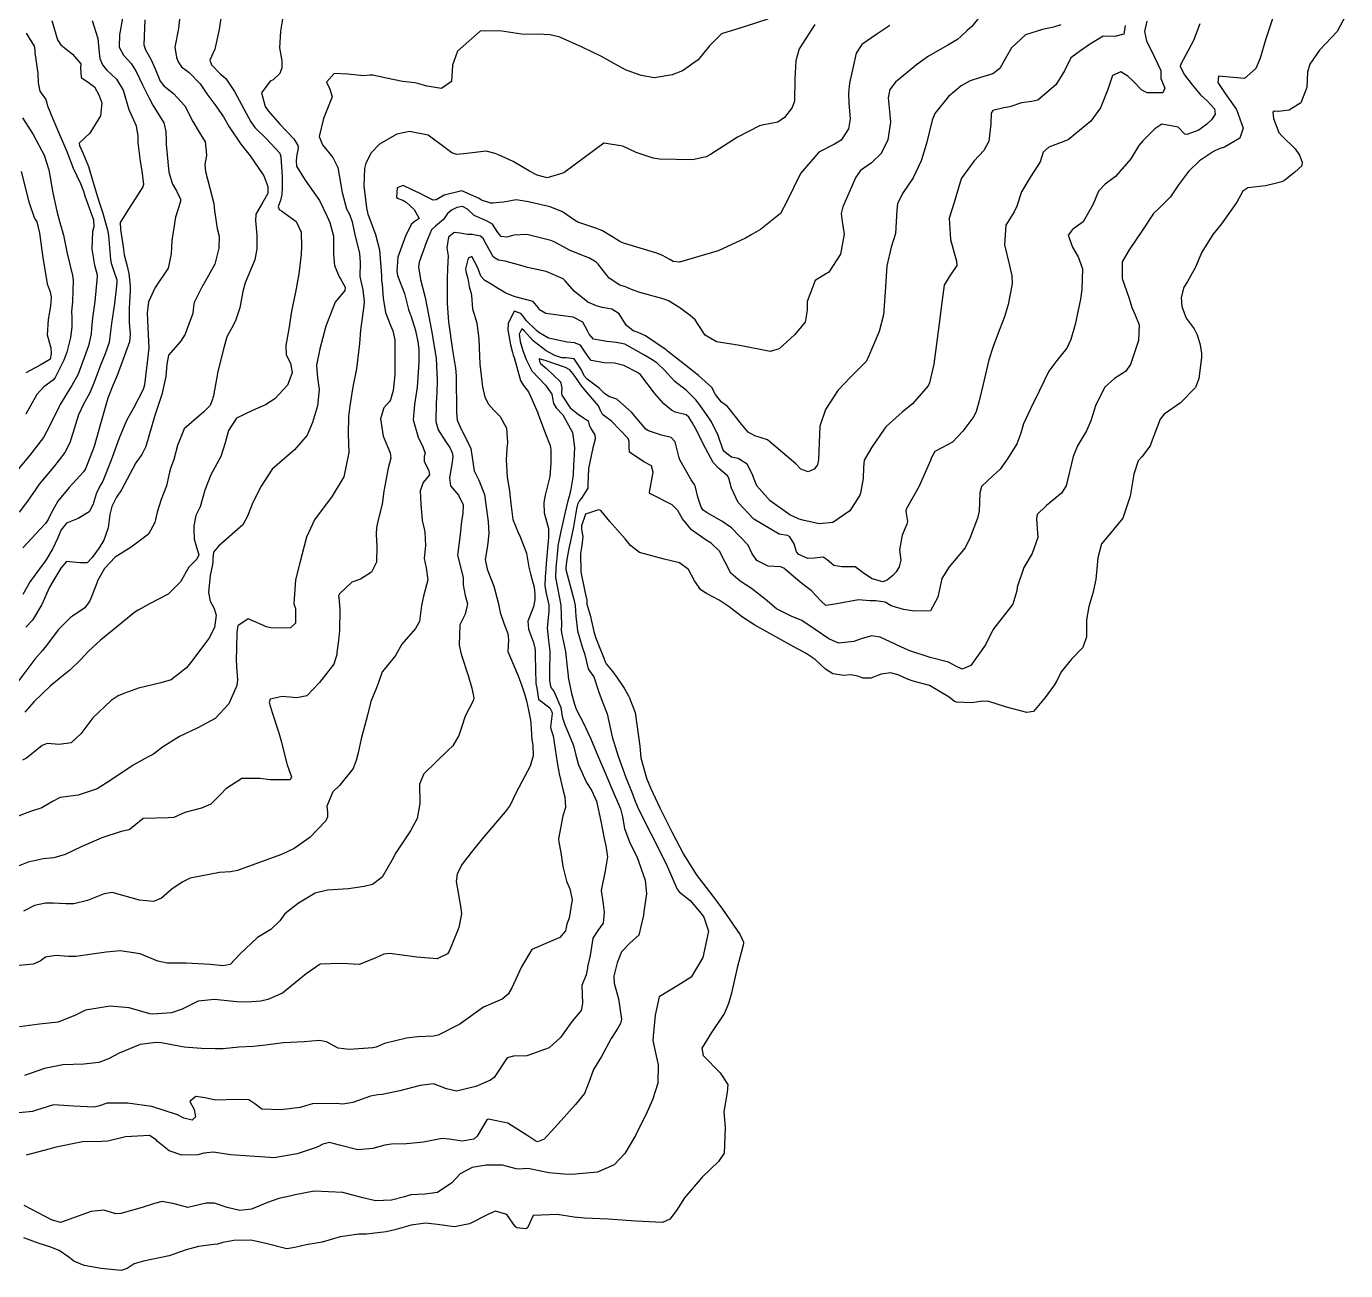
# Model space of a CAD drawing. Header units: feet. Extents: x 1313709 to 1317500, y 405869 to 411659.
# Drawn here: x 1316359.3 to 1316826.2, y 407524.8 to 407965.1 of the extents above; entities that cross this region are included whole.
import ezdxf

# ---------------------------------------------------------------- set-up
doc = ezdxf.new("R2010")
doc.units = ezdxf.units.FT
doc.layers.add('C-TOPO-MAJR', color=32, linetype='CONTINUOUS')

msp = doc.modelspace()

# ---------------------------------------------------------------- linework, layer by layer
at = {"layer": 'C-TOPO-MAJR'}
for points in [[(1316698.02, 407970.2), (1316693.91, 407964.99), (1316692.26, 407963.59), (1316690.18, 407961.62), (1316688.88, 407960.38), (1316685.44, 407958.48), (1316678.59, 407954.52), (1316674.32, 407951.5), (1316666.89, 407945.37), (1316664.92, 407942.71), (1316664.32, 407939.82), (1316664.81, 407935.11), (1316665.18, 407931.2), (1316664.2, 407924.88), (1316661.9, 407920.12), (1316658.43, 407916.79), (1316654.54, 407914.13), (1316652.84, 407911.74), (1316652.42, 407910.68), (1316648.29, 407901.21), (1316647.72, 407898.84), (1316647.99, 407896.05), (1316648.74, 407891.52), (1316647.49, 407884.48), (1316643.31, 407878.05), (1316643, 407877.81), (1316642.46, 407877.63), (1316638.44, 407875.17), (1316635.65, 407867.78), (1316635.7, 407864.63), (1316634.98, 407860.4), (1316631.19, 407855.93), (1316625.71, 407850.97), (1316622.6, 407850.07), (1316611.83, 407852.11), (1316603.6, 407853.45), (1316599.61, 407855.79), (1316598.87, 407856.83), (1316595.98, 407861.28), (1316594.22, 407862.81), (1316590.24, 407865.77), (1316586.61, 407867.91), (1316584.99, 407868.59), (1316576.46, 407870.91), (1316573.54, 407872.01), (1316571.34, 407872.87), (1316569.31, 407873.56), (1316565.58, 407875.99), (1316561.67, 407880.88), (1316561.02, 407881.65), (1316558.65, 407883.11), (1316551.75, 407885.76), (1316546.06, 407888.83), (1316544.97, 407889.36), (1316536.49, 407891.39), (1316531.83, 407891.22), (1316529.34, 407890.46), (1316527.42, 407890.67), (1316526.17, 407892.12), (1316524.25, 407895.05), (1316522.14, 407896.26), (1316517.81, 407898.2), (1316515.5, 407900.36), (1316513.73, 407901.38), (1316511.68, 407900.97), (1316510.05, 407900.21), (1316508.34, 407898.81), (1316506.93, 407896.71), (1316504.13, 407894.33), (1316502.76, 407893.07), (1316500.96, 407888.8), (1316498.31, 407881.7), (1316498.07, 407880.02), (1316498.8, 407875.49), (1316500.42, 407869.15), (1316501.82, 407862.44), (1316502.72, 407857.51), (1316504.35, 407847.63), (1316504.72, 407839.77), (1316504.61, 407835.47), (1316504.38, 407831.78), (1316504.19, 407825.23), (1316505.07, 407822.35), (1316507.81, 407818.04), (1316509.15, 407816.01), (1316510.06, 407814.17), (1316510.25, 407812.87), (1316510.03, 407810.93), (1316509.11, 407805.3), (1316509.47, 407802.54), (1316512.22, 407799.16), (1316513.97, 407795.72), (1316513.82, 407792.68), (1316513.37, 407790.02), (1316513.14, 407787.54), (1316512.76, 407784.3), (1316511.96, 407777.97), (1316512.8, 407774.33), (1316513.97, 407769.96), (1316513.96, 407767.45), (1316514.62, 407763.65), (1316515.45, 407760.8), (1316514.63, 407757.12), (1316512.78, 407753.29), (1316512.48, 407746.11), (1316513.2, 407742.89), (1316515.69, 407735.38), (1316517.01, 407730.85), (1316517.66, 407727.48), (1316517.46, 407726.4), (1316514.67, 407720.97), (1316513.43, 407717.4), (1316512.39, 407714.12), (1316510.26, 407710.56), (1316508.48, 407708.89), (1316499.96, 407700.6), (1316498.51, 407696.95), (1316498.54, 407690.13), (1316497.6, 407684.8), (1316495.23, 407680.44), (1316490.13, 407672.64), (1316488.76, 407670.14), (1316485.25, 407664.04), (1316481.87, 407661.44), (1316478.88, 407660.69), (1316473.39, 407659.95), (1316465.94, 407659.47), (1316461.59, 407658.33), (1316455.58, 407654.8), (1316450.82, 407651.05), (1316449.03, 407648.62), (1316445.87, 407645.49), (1316441.16, 407642.64), (1316434.84, 407636.81), (1316431.44, 407633.09), (1316428.89, 407632.67), (1316424.48, 407633.18), (1316415.86, 407633.64), (1316409.15, 407633.65), (1316405.88, 407634.35), (1316399.59, 407636.85), (1316392.51, 407637.99), (1316387.51, 407637.49), (1316376.78, 407635.92), (1316374.21, 407635.93), (1316369.72, 407636.29), (1316366.14, 407635.7), (1316364.2, 407634.29), (1316361.74, 407633.26), (1316351.8, 407632.33)], [(1316413.86, 407971.02), (1316413.2, 407964.37), (1316411.84, 407957.73), (1316412.48, 407954.06), (1316413.09, 407952.55), (1316414.28, 407950.72), (1316416.89, 407948.8), (1316420.87, 407944.69), (1316423.25, 407941.16), (1316426.06, 407937.45), (1316429.07, 407933.02), (1316431.06, 407929.54), (1316435.21, 407923.34), (1316438.5, 407919.31), (1316443.34, 407912.24), (1316444.81, 407908.42), (1316444.78, 407905.96), (1316443, 407902.84), (1316440.56, 407898.64), (1316440.43, 407896.38), (1316440.92, 407891.14), (1316440.92, 407887.54), (1316440.93, 407886.38), (1316440.23, 407882.43), (1316436.72, 407874.3), (1316435.99, 407871.22), (1316434.83, 407865.47), (1316433.45, 407861.18), (1316432.59, 407859.47), (1316430.33, 407855.2), (1316429.17, 407851.31), (1316427.1, 407843.01), (1316425.55, 407834.33), (1316425.35, 407833.65), (1316425.18, 407833.11), (1316424.43, 407830.91), (1316422.09, 407828.67), (1316415.23, 407822.63), (1316412.85, 407816.76), (1316411.48, 407811.87), (1316410.29, 407808.63), (1316409.96, 407807.37), (1316408.95, 407802.47), (1316407.05, 407797.68), (1316405.61, 407793.18), (1316404.77, 407789.5), (1316402.54, 407785.36), (1316396.47, 407780.79), (1316390.74, 407777.26), (1316386.98, 407773.21), (1316384.54, 407768.84), (1316384.25, 407768.09), (1316381.83, 407761.83), (1316379.99, 407759.37), (1316375.61, 407756.36), (1316374.94, 407755.9), (1316370.59, 407751.54), (1316367.16, 407746.97), (1316364.99, 407744.24), (1316362.35, 407741.2), (1316355.65, 407732.25)], [(1316450.17, 407969.03), (1316449.25, 407963.43), (1316448.95, 407957.5), (1316449.68, 407952.89), (1316449.79, 407950.41), (1316449.07, 407948.35), (1316446.66, 407946.2), (1316445.63, 407945.68), (1316442.51, 407941.56), (1316443.85, 407936.75), (1316444.9, 407935.21), (1316449.06, 407930.48), (1316454.03, 407925.23), (1316455.37, 407922.9), (1316455.49, 407922.34), (1316455.39, 407921.32), (1316455.03, 407919.68), (1316454.82, 407917.54), (1316454.92, 407915.61), (1316458.01, 407910.71), (1316463.1, 407903.47), (1316465.78, 407897.75), (1316466.67, 407895.7), (1316467.98, 407890.8), (1316468.03, 407884.51), (1316468.32, 407880.45), (1316470.03, 407876.5), (1316470.52, 407875.77), (1316472.1, 407872.85), (1316472.06, 407871.6), (1316468.63, 407867.47), (1316465.27, 407859), (1316463.21, 407850.95), (1316462.02, 407845.16), (1316462.33, 407840.66), (1316462.92, 407836.63), (1316462.37, 407830.83), (1316460.59, 407824.93), (1316458.74, 407820.41), (1316454.22, 407815.26), (1316446.28, 407808.38), (1316442.39, 407802.43), (1316439.51, 407796.66), (1316437.59, 407791.82), (1316435.91, 407788.72), (1316427.38, 407781.12), (1316425.57, 407778.98), (1316425.31, 407776.95), (1316425.32, 407775.73), (1316425.18, 407774.61), (1316424.37, 407770.75), (1316423.79, 407764.81), (1316424.38, 407761.71), (1316425.81, 407759.04), (1316426.51, 407756.7), (1316425.96, 407752.4), (1316423.9, 407748.54), (1316417.46, 407739.91), (1316416.03, 407738.08), (1316410.56, 407733.87), (1316406.92, 407732.76), (1316399.05, 407730.88), (1316393.78, 407729.04), (1316391.87, 407728.19), (1316389.35, 407726.49), (1316382.8, 407720.39), (1316378.56, 407714.79), (1316375.15, 407711.54), (1316370.98, 407711.01), (1316366.64, 407711.32), (1316364.9, 407710.58), (1316359.43, 407706.11), (1316357.98, 407705.39)], [(1316801.21, 407970.2), (1316797.95, 407960.68), (1316796.03, 407953.84), (1316794.39, 407950.2), (1316790.43, 407946.61), (1316786.46, 407946.99), (1316781.19, 407947.48), (1316781.04, 407945.22), (1316783.39, 407941.63), (1316784.47, 407940.11), (1316787.58, 407935.65), (1316789.95, 407929.08), (1316788.76, 407925.48), (1316783.34, 407922.36), (1316781.52, 407921.73), (1316779.51, 407920.76), (1316774.5, 407917.51), (1316770.59, 407913.72), (1316767.05, 407908.95), (1316764.21, 407904.81), (1316760.41, 407900.97), (1316758.26, 407898.87), (1316754.31, 407892.97), (1316749.57, 407886.04), (1316747.17, 407881.75), (1316747.12, 407875.92), (1316748.63, 407871.48), (1316749.56, 407868.83), (1316750.6, 407865.58), (1316751.64, 407863.3), (1316753.14, 407859.52), (1316752.93, 407853.9), (1316750.06, 407845.44), (1316748.31, 407842.99), (1316744.47, 407840.52), (1316741.03, 407837.47), (1316737.86, 407831.21), (1316736.09, 407825.53), (1316734.51, 407821.96), (1316731.36, 407816.67), (1316729.8, 407812.85), (1316727.27, 407802.55), (1316725.67, 407799.88), (1316720.3, 407795.59), (1316717.04, 407792.3), (1316716.84, 407790.68), (1316717.29, 407784.24), (1316715.24, 407778.58), (1316712.31, 407773.55), (1316709.94, 407766.7), (1316709.83, 407765.31), (1316708.49, 407760.68), (1316701.71, 407752.02), (1316700.62, 407750.1), (1316698.78, 407746.28), (1316693.6, 407738.98), (1316690.49, 407737.65), (1316688.25, 407738.67), (1316685.68, 407740.06), (1316679.16, 407741.8), (1316671.95, 407744.17), (1316669.06, 407745.41), (1316666.82, 407746.44), (1316661.55, 407748.9), (1316658.49, 407749.38), (1316655.07, 407748.48), (1316652.12, 407747.38), (1316646.79, 407746.79), (1316643.3, 407748.35), (1316638.54, 407751.61), (1316633.74, 407754.86), (1316629.98, 407756.44), (1316624.84, 407759), (1316620.83, 407762.43), (1316615.9, 407766.22), (1316611.93, 407768.72), (1316608.66, 407771.62), (1316606.62, 407775.47), (1316604.68, 407779.43), (1316601.66, 407782.22), (1316599.95, 407783.26), (1316594.7, 407786.93), (1316591.56, 407790.79), (1316589.86, 407793.82), (1316587.87, 407795.76), (1316580.03, 407799.82), (1316579.87, 407800.27), (1316581.19, 407807.37), (1316580.61, 407809.52), (1316577.82, 407811.02), (1316572.76, 407814.41), (1316572.63, 407816.35), (1316572.72, 407817.56), (1316572.72, 407818.16), (1316572.36, 407819.27), (1316566.43, 407825.4), (1316563.27, 407827.71), (1316562.54, 407829.12), (1316561.77, 407830.78), (1316556.82, 407836.57), (1316555.74, 407837.86), (1316553.24, 407841.69), (1316551.72, 407843.59), (1316550.14, 407844.33), (1316542.92, 407846.85), (1316540.82, 407847.47), (1316540.88, 407846.51), (1316541.32, 407845.83), (1316543.4, 407844.07), (1316548.4, 407839.29), (1316548.83, 407837.14), (1316548.71, 407835.28), (1316548.83, 407834.62), (1316551.76, 407830.14), (1316554.71, 407827.79), (1316558.13, 407825.5), (1316558.56, 407824.1), (1316559.21, 407822.51), (1316560.49, 407820.49), (1316560.57, 407819.03), (1316559.83, 407815.92), (1316558.77, 407810.9), (1316558.24, 407808.63), (1316558, 407802.9), (1316558.04, 407801.64), (1316555.84, 407798.16), (1316555.14, 407797.27), (1316554.4, 407795.84), (1316554.02, 407794.42), (1316552.92, 407788.04), (1316552.03, 407783.56), (1316551.34, 407780.38), (1316550.55, 407776.4), (1316550.19, 407773.78), (1316550.23, 407772.87), (1316553.13, 407762.32), (1316553.52, 407760.2), (1316553.74, 407756.43), (1316554.41, 407751.22), (1316555.99, 407745.54), (1316556.41, 407744.43), (1316556.84, 407743.2), (1316558.2, 407737.77), (1316558.32, 407737.56), (1316560.11, 407734.92), (1316561.96, 407729.53), (1316563.16, 407726.34), (1316564.82, 407721.78), (1316566.68, 407713.67), (1316568.74, 407706.9), (1316571.53, 407699.33), (1316573.56, 407694.11), (1316574.57, 407691.51), (1316575.62, 407688.89), (1316579.14, 407681.68), (1316581.52, 407677.25), (1316586.11, 407667.89), (1316589.63, 407659.84), (1316590.4, 407658.86), (1316594.27, 407655.78), (1316598.2, 407651.2), (1316599.05, 407649.9), (1316600.75, 407644.91), (1316598.75, 407635.59), (1316594.66, 407628.67), (1316589.84, 407625.67), (1316583.32, 407621.68), (1316581.89, 407615.16), (1316581.18, 407607.75), (1316581.07, 407606.19), (1316582.24, 407600.8), (1316582.98, 407597.64), (1316582.78, 407591.13), (1316580.9, 407585.26), (1316579.09, 407581), (1316574.95, 407572.66), (1316571.08, 407566.29), (1316567.38, 407562.29), (1316561.47, 407559.61), (1316552.41, 407558.88), (1316549.59, 407558.95), (1316544.22, 407559.36), (1316537.37, 407560.81), (1316536.39, 407560.93), (1316533.83, 407560.72), (1316532.65, 407560.84), (1316527.87, 407562.09), (1316522.01, 407562.16), (1316517.05, 407561.31), (1316512.84, 407559.06), (1316509.91, 407555.88), (1316504.87, 407552.41), (1316500.33, 407551.87), (1316495.39, 407551.6), (1316493.1, 407550.98), (1316488.59, 407549.79), (1316482.9, 407549.55), (1316477.89, 407550.63), (1316471.27, 407552.51), (1316461.18, 407552.93), (1316454.46, 407551.62), (1316452.62, 407551.21), (1316448.67, 407550.35), (1316444.7, 407548.91), (1316439.06, 407546.55), (1316434.86, 407546.12), (1316430.37, 407547.17), (1316425.85, 407548.63), (1316422.93, 407548.63), (1316416.52, 407547.18), (1316411.65, 407548.44), (1316407.39, 407549.29), (1316404.7, 407548.54), (1316400.29, 407547.2), (1316392.76, 407545), (1316390.95, 407544.94), (1316386.7, 407546.23), (1316382.23, 407545.71), (1316371.41, 407541.83), (1316368.25, 407542.74), (1316364.01, 407545.08), (1316358.59, 407547.81)], [(1316428.25, 407968.84), (1316427.57, 407964.02), (1316426.06, 407957.06), (1316424.28, 407953.09), (1316424.9, 407951.47), (1316428.02, 407948.16), (1316429.05, 407947.39), (1316429.96, 407946.65), (1316432.95, 407942.04), (1316438.71, 407931.34), (1316440.13, 407929.33), (1316444.22, 407925.37), (1316449.01, 407920.19), (1316449.37, 407918.96), (1316449.85, 407911.95), (1316449.8, 407907.95), (1316449.73, 407905.58), (1316449.29, 407903.47), (1316448.45, 407901.34), (1316448.79, 407900.24), (1316449.61, 407899.85), (1316454.81, 407896.05), (1316456.62, 407892.23), (1316456.75, 407887.24), (1316456.57, 407884.41), (1316455.77, 407877.55), (1316454.54, 407871.02), (1316453.15, 407864.32), (1316452.22, 407858.11), (1316451.17, 407852.19), (1316451.31, 407848.87), (1316452.77, 407845.95), (1316453.39, 407842.43), (1316451.73, 407838.12), (1316447.27, 407833.34), (1316444.01, 407831.14), (1316439.38, 407829.18), (1316433.69, 407826.4), (1316430.88, 407822.11), (1316429.66, 407817.74), (1316428.1, 407812.88), (1316424.56, 407806.34), (1316422.5, 407800.98), (1316420.79, 407795.08), (1316419.32, 407791.98), (1316418.58, 407788.37), (1316418.54, 407786.93), (1316418.66, 407783.66), (1316419.59, 407780.84), (1316420.32, 407778.08), (1316419.6, 407776.52), (1316416.8, 407773.72), (1316413.85, 407768.55), (1316409.5, 407764.18), (1316402.95, 407760.78), (1316398.92, 407758.56), (1316397.74, 407757.76), (1316389.89, 407751.46), (1316385.54, 407747.84), (1316381.3, 407743.97), (1316378.46, 407740.91), (1316374.68, 407737.26), (1316371.22, 407734.5), (1316367.75, 407731.62), (1316362.14, 407726.2), (1316358.83, 407722.39)], [(1316638.35, 407965.77), (1316632.85, 407957.08), (1316631.61, 407952.92), (1316631.28, 407946.51), (1316631.22, 407938.65), (1316630.34, 407936.39), (1316627.62, 407932.83), (1316625.31, 407931.21), (1316620.31, 407930.2), (1316618.77, 407929.92), (1316611.02, 407925.92), (1316601.42, 407919.71), (1316599.96, 407918.96), (1316595.05, 407917.91), (1316583.35, 407918.14), (1316581.13, 407918.49), (1316575.12, 407920.45), (1316570.43, 407922.73), (1316563.73, 407923.75), (1316549.59, 407913.29), (1316543.59, 407911.5), (1316540.08, 407912.4), (1316537.35, 407913.84), (1316531.58, 407917.32), (1316526.42, 407919.67), (1316525.27, 407920.14), (1316522.04, 407920.87), (1316515.24, 407920.09), (1316511.71, 407919.73), (1316509.87, 407920.35), (1316507.59, 407922.07), (1316501.48, 407926.58), (1316494.93, 407927.84), (1316490.49, 407926.98), (1316484.28, 407923.45), (1316481.36, 407920.27), (1316479.47, 407916.67), (1316478.95, 407914.76), (1316478.77, 407908.66), (1316479.65, 407900.91), (1316480.23, 407898.63), (1316480.54, 407897.78), (1316482.87, 407891.39), (1316484.25, 407886.01), (1316484.96, 407876.97), (1316485.05, 407875.33), (1316485.24, 407873.76), (1316485.62, 407868.89), (1316486.45, 407863.8), (1316488.29, 407858.98), (1316489.01, 407857.33), (1316489.73, 407854.14), (1316489.77, 407841.75), (1316489.17, 407836.2), (1316488.18, 407832.91), (1316487.82, 407832.37), (1316485.78, 407830.07), (1316484.63, 407826.2), (1316485.6, 407820.1), (1316488.07, 407814.15), (1316488.37, 407812.25), (1316487.33, 407808.8), (1316485.84, 407800.61), (1316485.29, 407795.98), (1316483.74, 407790.03), (1316483.28, 407787.64), (1316483.16, 407785.45), (1316483.33, 407781.04), (1316483.27, 407775.47), (1316481.53, 407771.92), (1316477.52, 407769.47), (1316474.51, 407768.36), (1316470.16, 407764.31), (1316469.83, 407763.56), (1316469.86, 407763.04), (1316470.32, 407758.91), (1316470.15, 407751.29), (1316469.81, 407747.8), (1316469.25, 407743.53), (1316469.21, 407742.83), (1316468.16, 407739.37), (1316463.05, 407732.9), (1316458.54, 407728.23), (1316455.01, 407727.49), (1316449.91, 407727.98), (1316445.64, 407726.98), (1316445.29, 407725.82), (1316446.33, 407722.33), (1316448.7, 407715.09), (1316449.66, 407711.81), (1316450.73, 407707.48), (1316451.63, 407703.79), (1316452.72, 407700.84), (1316453.2, 407699.51), (1316452.69, 407698.5), (1316445.65, 407698.48), (1316441.94, 407698.93), (1316435.56, 407698.95), (1316429.91, 407695.33), (1316428.41, 407693.59), (1316424.6, 407689.84), (1316421.34, 407688.47), (1316415.4, 407686.87), (1316411.53, 407685.17), (1316409.54, 407685.01), (1316400.62, 407684.74), (1316396.82, 407681.56), (1316395.74, 407680.82), (1316392.9, 407680.16), (1316386.05, 407677.9), (1316378.68, 407674.74), (1316373.05, 407672.07), (1316369.08, 407670.93), (1316365.32, 407670.53), (1316359.93, 407669.35), (1316355.21, 407667.43)], [(1316755.81, 407966.92), (1316755.02, 407963.22), (1316755.79, 407959.94), (1316758.62, 407954.22), (1316760.81, 407949.46), (1316760.85, 407949.05), (1316760.79, 407946.65), (1316762.29, 407943.19), (1316761.57, 407941.51), (1316756.02, 407941.56), (1316754.11, 407942.51), (1316750.86, 407945.81), (1316749.13, 407947.48), (1316746.68, 407948.95), (1316743.66, 407947.64), (1316742.02, 407942.76), (1316739.42, 407936.21), (1316735.99, 407931.57), (1316728.05, 407924.96), (1316721.21, 407922.33), (1316719.17, 407920.58), (1316718.07, 407917.09), (1316714.16, 407910.91), (1316711.5, 407906.57), (1316709.88, 407901.42), (1316708.86, 407899.41), (1316706.01, 407894.73), (1316705.5, 407887.81), (1316707.26, 407880.46), (1316708.11, 407876.75), (1316708.15, 407873.94), (1316706.81, 407866.64), (1316705.51, 407862.28), (1316703.87, 407858.05), (1316701.48, 407851.81), (1316699.98, 407847.11), (1316697.89, 407838.5), (1316696.36, 407832.1), (1316695.51, 407828.81), (1316694.65, 407827.09), (1316690.7, 407821.83), (1316687.1, 407817.96), (1316683.5, 407816.12), (1316680.87, 407814.67), (1316679.66, 407812.51), (1316679.32, 407811.44), (1316675.19, 407802.15), (1316670.68, 407794.21), (1316670.6, 407793.4), (1316671.19, 407789.9), (1316670.97, 407788.91), (1316669.29, 407785.02), (1316668.29, 407779.88), (1316668.81, 407776.17), (1316668.25, 407773.82), (1316667.11, 407772.03), (1316665.92, 407770.72), (1316663.99, 407769.12), (1316662.42, 407768.59), (1316658.64, 407769.62), (1316655.9, 407771.36), (1316652.69, 407773.84), (1316647.98, 407773.79), (1316645.05, 407774.35), (1316642.69, 407776.27), (1316641.36, 407777.27), (1316638.2, 407776.95), (1316635.88, 407776.77), (1316632.7, 407778.17), (1316631.94, 407779.19), (1316631.1, 407782.03), (1316629.58, 407784.51), (1316628.75, 407784.95), (1316625.69, 407785.4), (1316616.77, 407790.71), (1316611.25, 407796.55), (1316608.83, 407801.66), (1316607.95, 407805.21), (1316607.43, 407806.08), (1316604.42, 407808.6), (1316602.34, 407810.75), (1316598.97, 407817.15), (1316596.62, 407821.93), (1316594.9, 407824.87), (1316593.79, 407826.74), (1316592.82, 407827.63), (1316588.97, 407828.61), (1316587.61, 407829.23), (1316584.93, 407831.48), (1316581.66, 407835.34), (1316576.8, 407841.64), (1316575.82, 407842.46), (1316570.8, 407845.1), (1316567.46, 407845.96), (1316563.82, 407846.07), (1316559.21, 407846.82), (1316557.78, 407848.79), (1316555.45, 407852.33), (1316553.32, 407853.14), (1316550.68, 407853.29), (1316544.16, 407854.75), (1316540.66, 407856.79), (1316539.9, 407857.43), (1316536.22, 407861.03), (1316535.13, 407862.58), (1316534.37, 407863.44), (1316531.93, 407864.25), (1316529.85, 407859.96), (1316529.75, 407857.68), (1316530.61, 407852.39), (1316531.38, 407849.62), (1316531.66, 407848.76), (1316531.93, 407847.86), (1316534.26, 407839.8), (1316535.3, 407838.02), (1316536.98, 407835.79), (1316538.18, 407833.19), (1316540.2, 407828.56), (1316540.61, 407827.49), (1316542.89, 407821.28), (1316544.67, 407816.72), (1316544.9, 407815.34), (1316544.88, 407814.06), (1316544.89, 407810.6), (1316544.57, 407805.83), (1316543.64, 407802.03), (1316542.99, 407799.2), (1316542.43, 407796.56), (1316542.53, 407792.98), (1316544.15, 407787.38), (1316544.12, 407784.15), (1316543.98, 407782.9), (1316543.34, 407774.98), (1316543.16, 407773.11), (1316542.89, 407770.35), (1316542.84, 407767.07), (1316543.28, 407764.39), (1316544.19, 407760.35), (1316544.23, 407758.07), (1316543.69, 407752.22), (1316544.08, 407747.83), (1316544.59, 407744.05), (1316544.44, 407736.65), (1316544.48, 407733.48), (1316544.59, 407732.91), (1316544.81, 407731.67), (1316545.06, 407731.08), (1316546.12, 407729.58), (1316548.46, 407724.02), (1316548.89, 407721.63), (1316549.02, 407720.41), (1316549.73, 407718.28), (1316552.94, 407710.57), (1316553.84, 407707.24), (1316554.72, 407703.74), (1316557.62, 407697.54), (1316559.29, 407694.8), (1316561.07, 407690.87), (1316562.64, 407683.8), (1316563.78, 407677.71), (1316564.35, 407675.07), (1316564.95, 407671.17), (1316564.22, 407666.24), (1316562.8, 407659.33), (1316563.33, 407655.34), (1316563.49, 407654.5), (1316563.79, 407651.69), (1316563.46, 407647.77), (1316561.6, 407645.16), (1316559.79, 407642.46), (1316558.85, 407636.32), (1316557.93, 407632.3), (1316557.87, 407631.89), (1316557.46, 407629.51), (1316555.96, 407625.65), (1316556.17, 407619.31), (1316555.65, 407616.91), (1316552.53, 407613.13), (1316548.38, 407607.34), (1316544.35, 407603.69), (1316536.43, 407600.84), (1316531.67, 407600.71), (1316529.45, 407600.05), (1316524.86, 407593.14), (1316523.6, 407592.17), (1316518.38, 407589.93), (1316511.59, 407588.32), (1316508.07, 407589.17), (1316503.41, 407590.86), (1316498.66, 407590.34), (1316491.44, 407588.45), (1316485.21, 407587.19), (1316483.72, 407587.03), (1316481.12, 407586.58), (1316474.9, 407584.35), (1316471.33, 407583.69), (1316468.92, 407583.9), (1316460.59, 407583.88), (1316458.13, 407583.09), (1316456.28, 407582.52), (1316449.44, 407581.67), (1316442.68, 407581.96), (1316440.22, 407583.8), (1316438.05, 407585.26), (1316433.66, 407585.42), (1316426.22, 407585.1), (1316422.62, 407585.93), (1316419.27, 407586.39), (1316417.12, 407584.65), (1316418.71, 407581.78), (1316419.24, 407579.27), (1316418.06, 407578), (1316415.01, 407578.81), (1316412.76, 407579.93), (1316403.71, 407582.87), (1316395.17, 407584.11), (1316387.87, 407584.08), (1316384.88, 407583.05), (1316383.26, 407582.7), (1316375.97, 407583), (1316368.91, 407583.46), (1316362.97, 407581.61), (1316361.55, 407581.07), (1316355.44, 407580.53)], [(1316621.76, 407967.65), (1316613.68, 407965.05), (1316605.35, 407962.49), (1316601.11, 407958.2), (1316597.03, 407953.29), (1316591.51, 407949.34), (1316587.92, 407947.95), (1316581.62, 407946.88), (1316576.94, 407947.71), (1316573.23, 407948.96), (1316571.33, 407949.7), (1316567.76, 407951.69), (1316562.89, 407954.43), (1316555.97, 407957.69), (1316548.14, 407961.23), (1316544.75, 407962.1), (1316542.5, 407962.16), (1316534.6, 407962.33), (1316526.88, 407963.5), (1316519.88, 407963.41), (1316511.87, 407956.32), (1316510.17, 407951.29), (1316509.76, 407945.56), (1316506.23, 407943.11), (1316501.09, 407943.89), (1316497.85, 407944.88), (1316496.84, 407945.06), (1316492.47, 407945.55), (1316486.77, 407946.7), (1316481.99, 407947.76), (1316480.91, 407947.79), (1316478.66, 407947.6), (1316473.12, 407948.18), (1316468.26, 407948.39), (1316465.54, 407945.36), (1316466.69, 407942.91), (1316467.56, 407940.12), (1316464.51, 407932.52), (1316462.97, 407926.05), (1316464.17, 407923.21), (1316467.8, 407918.67), (1316469.59, 407915.15), (1316471.14, 407906.35), (1316472.67, 407900.56), (1316473.66, 407898.67), (1316474.62, 407895.95), (1316475.44, 407891.86), (1316477.24, 407884.73), (1316477.42, 407881.48), (1316477.34, 407876.6), (1316478.36, 407871.8), (1316478.88, 407867.69), (1316478.74, 407866.16), (1316477.55, 407857.55), (1316477.23, 407852.82), (1316476.16, 407843.93), (1316474.83, 407837.52), (1316473.79, 407830.78), (1316473.31, 407826.99), (1316473.22, 407820.84), (1316473.5, 407814.32), (1316471.72, 407805.63), (1316467.57, 407798.85), (1316461.26, 407790.51), (1316458.48, 407784.39), (1316456.06, 407775.3), (1316454.54, 407769.22), (1316454, 407760.77), (1316454.27, 407759.99), (1316454.55, 407759.11), (1316454.63, 407758.44), (1316454.53, 407753.9), (1316452.86, 407752.25), (1316451.91, 407752.12), (1316445.86, 407752.2), (1316444.29, 407752.62), (1316437.83, 407755.45), (1316434.11, 407752.95), (1316433.81, 407750.85), (1316433.65, 407744.55), (1316433.59, 407741.18), (1316433.75, 407738.45), (1316434.02, 407733.85), (1316433.77, 407731.83), (1316431.03, 407725.34), (1316426.15, 407720.18), (1316419.99, 407716.9), (1316413.48, 407713.82), (1316407.5, 407709.99), (1316404.34, 407707.6), (1316402.47, 407706.56), (1316397.13, 407703.72), (1316389.18, 407698.3), (1316384.37, 407695.23), (1316377.7, 407693.05), (1316371.24, 407692.19), (1316368.58, 407690.84), (1316364.76, 407688.62), (1316360.78, 407687.23), (1316355.47, 407685.24)], [(1316368.37, 407967.15), (1316370.36, 407960.3), (1316371.5, 407958.6), (1316375.67, 407955.26), (1316378.56, 407951.81), (1316378.54, 407950.31), (1316378.73, 407946.97), (1316381.67, 407944.95), (1316383.46, 407943.65), (1316384.98, 407940.86), (1316385.98, 407938.02), (1316385.57, 407933.37), (1316381.75, 407927.31), (1316378.07, 407923.69), (1316378.13, 407922.91), (1316379.32, 407920.38), (1316381.28, 407915.48), (1316382.55, 407911.51), (1316384.43, 407905.07), (1316385.32, 407902.16), (1316386.22, 407899.28), (1316388.08, 407893.09), (1316388.44, 407891.06), (1316389.08, 407882.57), (1316389.32, 407881.34), (1316390.29, 407878.44), (1316391.29, 407875.34), (1316391.35, 407874.77), (1316391.23, 407873.32), (1316390.52, 407867.01), (1316389.41, 407859.91), (1316389.01, 407856.11), (1316388.62, 407853.23), (1316387.26, 407849.25), (1316385.51, 407845.24), (1316383.17, 407838.86), (1316381.63, 407835.15), (1316379.66, 407831.66), (1316377.76, 407827.64), (1316375.23, 407819.24), (1316374.71, 407817.66), (1316372.96, 407814.24), (1316368.98, 407809.15), (1316363.89, 407803.04), (1316362.7, 407801.27), (1316359.74, 407797.03), (1316356.78, 407793.22)], [(1316725.41, 407965.63), (1316722.78, 407964.81), (1316718.94, 407963.99), (1316712.88, 407962.08), (1316707.93, 407957.52), (1316706.17, 407954.46), (1316703.8, 407950.19), (1316701.34, 407948.31), (1316696.99, 407946.99), (1316693.39, 407945.8), (1316690.16, 407944.08), (1316685.69, 407940.22), (1316680.79, 407934.29), (1316679.84, 407931.9), (1316677.9, 407923.62), (1316676.04, 407917.46), (1316673.17, 407911.49), (1316669.35, 407905.91), (1316667.59, 407902.25), (1316667.34, 407900.1), (1316666.91, 407891.84), (1316665.34, 407886.98), (1316663.83, 407880.4), (1316663.31, 407871.15), (1316662.67, 407862.99), (1316661.11, 407857.07), (1316657.18, 407847.69), (1316656.49, 407846.55), (1316651.02, 407841), (1316646.46, 407836.18), (1316642.12, 407829.46), (1316640.14, 407823.6), (1316639.63, 407811.77), (1316639.31, 407809.89), (1316638.14, 407808.45), (1316636.05, 407807.49), (1316633.36, 407808.36), (1316631.59, 407810.32), (1316621.66, 407818.77), (1316617.15, 407820.25), (1316614.82, 407821.47), (1316612.36, 407824.31), (1316607.41, 407830.56), (1316605.32, 407832.13), (1316603.22, 407834.79), (1316601.89, 407837.24), (1316597.18, 407841.53), (1316592.7, 407845.07), (1316589.38, 407847.69), (1316586.25, 407850.2), (1316585.73, 407850.6), (1316578.47, 407855.62), (1316575.86, 407856.72), (1316574.02, 407857.29), (1316571.64, 407859.38), (1316569.12, 407863.34), (1316566.52, 407865), (1316563.12, 407865.61), (1316561.08, 407866.14), (1316558.02, 407867.52), (1316553.16, 407871.35), (1316550.01, 407875.01), (1316549.25, 407875.72), (1316543.32, 407878.31), (1316536.63, 407879.76), (1316534.32, 407880.49), (1316528.75, 407881.98), (1316526.45, 407882.31), (1316524.69, 407883.43), (1316522.03, 407888.01), (1316521, 407889.96), (1316520.07, 407890.86), (1316517.04, 407891.48), (1316515.42, 407891.41), (1316512.8, 407891.88), (1316510.68, 407892.18), (1316508.78, 407890.44), (1316508.19, 407886.75), (1316508.55, 407883.88), (1316508.4, 407879.37), (1316508.24, 407875.83), (1316508.3, 407872.48), (1316508.27, 407866.96), (1316508.71, 407860.58), (1316510.19, 407850.48), (1316511.24, 407844.1), (1316511.47, 407841.45), (1316511.53, 407828.43), (1316511.84, 407825.69), (1316512.73, 407823.59), (1316516.63, 407815.72), (1316517.47, 407810.16), (1316517.83, 407807.76), (1316519.42, 407804.51), (1316521.43, 407799.44), (1316521.95, 407795.89), (1316522.75, 407789.8), (1316523.01, 407785.6), (1316522.48, 407781.32), (1316521.75, 407776.41), (1316522.42, 407773.04), (1316524.75, 407767.02), (1316526.33, 407761.21), (1316527.06, 407757.74), (1316528.38, 407753.61), (1316529.67, 407750.29), (1316529.91, 407748), (1316529.77, 407743.89), (1316533.42, 407735.23), (1316534.66, 407731.68), (1316535.65, 407728.92), (1316536.35, 407726.46), (1316537.02, 407723.18), (1316537.75, 407719.55), (1316537.85, 407718.39), (1316538.26, 407712.72), (1316538.58, 407710.71), (1316538.71, 407706.92), (1316537.59, 407703.33), (1316532.65, 407693.98), (1316530.5, 407689.46), (1316528.83, 407687.2), (1316520.62, 407677.6), (1316516.7, 407672.77), (1316513.55, 407668.64), (1316511.79, 407665.24), (1316511.38, 407662.5), (1316512.92, 407653.75), (1316513.27, 407651.02), (1316512.39, 407646.17), (1316509.91, 407640.1), (1316508.93, 407637.79), (1316508.37, 407636.9), (1316504.68, 407635.17), (1316497.55, 407635.76), (1316487.91, 407637.06), (1316485.78, 407636.81), (1316482.72, 407635.35), (1316477.07, 407633.15), (1316470.88, 407633.54), (1316463.27, 407633.22), (1316458.33, 407629.84), (1316449.93, 407622.96), (1316444.82, 407620.71), (1316442.25, 407620.16), (1316437.63, 407619.77), (1316433.81, 407619.97), (1316425.88, 407620.79), (1316420.18, 407620.13), (1316414.5, 407617.37), (1316410.64, 407616.03), (1316404.06, 407615.55), (1316403.03, 407615.72), (1316395.65, 407617.8), (1316388.95, 407618.34), (1316380.31, 407616.97), (1316376.67, 407615.19), (1316370.63, 407612.74), (1316364.02, 407612.06), (1316356.93, 407611.13)], [(1316393.4, 407968.03), (1316392.32, 407962.13), (1316392.2, 407957.72), (1316393.7, 407954.87), (1316396.45, 407951.95), (1316398.16, 407949.06), (1316400.4, 407944.36), (1316402.62, 407939.95), (1316404.12, 407937.22), (1316407.94, 407930.99), (1316408.73, 407927.89), (1316408.78, 407924.72), (1316408.86, 407923.26), (1316409.76, 407913.53), (1316410.99, 407909.28), (1316412.51, 407906.91), (1316413.87, 407903.98), (1316413.86, 407903.14), (1316412.07, 407897.52), (1316410.76, 407889.32), (1316410.56, 407884.54), (1316409.52, 407879.57), (1316404.91, 407872.69), (1316402.55, 407867.59), (1316402.12, 407863.68), (1316402.26, 407858.47), (1316402.48, 407855.99), (1316402.64, 407851.16), (1316401.16, 407838.22), (1316400.7, 407836.59), (1316397.29, 407830.02), (1316394.73, 407825.63), (1316392.15, 407819.37), (1316389.3, 407811.62), (1316386.35, 407804.16), (1316385.7, 407802.92), (1316384.15, 407799.97), (1316383.06, 407796.52), (1316382.95, 407796.06), (1316381.61, 407793.34), (1316377.68, 407791), (1316373.5, 407789.26), (1316371.68, 407786.94), (1316370.31, 407783.86), (1316368.66, 407780.38), (1316366.15, 407775.99), (1316365.68, 407775.32), (1316360.67, 407768.64), (1316358.07, 407764.05)], [(1316382.56, 407967.17), (1316384.67, 407960.73), (1316385.04, 407955.7), (1316385.37, 407953.7), (1316386.31, 407951.48), (1316387.73, 407949.64), (1316391.19, 407946.36), (1316393.58, 407942.46), (1316395.64, 407935.62), (1316396.8, 407933.12), (1316398.17, 407929.88), (1316398.73, 407926.26), (1316398.82, 407924.01), (1316399.62, 407917.4), (1316400.21, 407914), (1316400.74, 407909.07), (1316400.59, 407908.28), (1316395.75, 407900.7), (1316392.5, 407895.64), (1316392.67, 407893.19), (1316393.59, 407887.03), (1316393.97, 407884.29), (1316394.84, 407880.73), (1316395.6, 407877.62), (1316396.1, 407873.24), (1316396.08, 407871.69), (1316395.73, 407865.26), (1316395.74, 407860.5), (1316395.86, 407858.77), (1316396.12, 407856.33), (1316395.85, 407853.51), (1316391.49, 407841.51), (1316389.94, 407838.01), (1316388.2, 407833.54), (1316385.82, 407825.26), (1316383.29, 407816.45), (1316380.24, 407808.51), (1316379.58, 407807.46), (1316374.43, 407801.89), (1316370.45, 407797.1), (1316368.07, 407792.88), (1316367, 407790.53), (1316366.11, 407789.16), (1316364.27, 407787.31), (1316358.07, 407780.62)], [(1316664.91, 407965.36), (1316660.31, 407962.31), (1316654.97, 407958.62), (1316653, 407955.64), (1316650.58, 407944.93), (1316650.24, 407941.41), (1316650.36, 407937.92), (1316650.9, 407932.36), (1316650.3, 407928.82), (1316647.64, 407924.84), (1316645.34, 407923.38), (1316639.73, 407920.52), (1316633.24, 407913.04), (1316628.51, 407903.07), (1316626.27, 407898.86), (1316619.18, 407893.24), (1316615.88, 407891.33), (1316613.89, 407890.15), (1316604.15, 407885.66), (1316590.53, 407881.67), (1316588.26, 407881.93), (1316587.04, 407882.56), (1316584.41, 407884.04), (1316582.51, 407884.78), (1316570.62, 407888.32), (1316569.35, 407888.9), (1316567.1, 407890.34), (1316563.17, 407892.73), (1316561.24, 407893.51), (1316554.48, 407895.77), (1316553.3, 407896.49), (1316549.07, 407899.41), (1316544.65, 407901.26), (1316537.56, 407902.87), (1316537.05, 407903.01), (1316532.64, 407903.7), (1316528.31, 407902.88), (1316526.66, 407902.73), (1316524.54, 407902.51), (1316523.66, 407902.5), (1316520.44, 407903.6), (1316519.61, 407904.15), (1316513.39, 407906.93), (1316507.15, 407905.32), (1316506.59, 407904.99), (1316504.32, 407903.66), (1316503.32, 407903.57), (1316500.75, 407904.88), (1316498.43, 407906.06), (1316495.87, 407907.2), (1316492.66, 407908.72), (1316490.56, 407908), (1316490.27, 407904.68), (1316490.61, 407904.26), (1316492.6, 407903.55), (1316493.75, 407902.88), (1316496.6, 407900.31), (1316498.33, 407897.11), (1316496.61, 407895.89), (1316495.59, 407895.1), (1316493.64, 407891.18), (1316490.78, 407883.36), (1316490.4, 407878.43), (1316490.71, 407876.94), (1316493.11, 407870.53), (1316494.62, 407864.86), (1316495.15, 407863.27), (1316495.38, 407862.72), (1316497.01, 407857.42), (1316497.88, 407853.51), (1316498.24, 407850.76), (1316498.28, 407846.2), (1316497.67, 407837.37), (1316496.67, 407831.3), (1316496.17, 407825.89), (1316498, 407819.67), (1316499.66, 407816.35), (1316500.42, 407814.01), (1316500.15, 407812.91), (1316500.16, 407811.12), (1316501.8, 407807.94), (1316501.96, 407806.42), (1316499.76, 407803.73), (1316498.65, 407800.74), (1316498.88, 407796.07), (1316499.44, 407790.28), (1316500.07, 407787.28), (1316500.33, 407786.12), (1316500.62, 407781.37), (1316500.15, 407776.84), (1316500.77, 407773.46), (1316501.43, 407769.24), (1316499.9, 407763.47), (1316499.18, 407760.13), (1316498.51, 407754.55), (1316497.08, 407752.04), (1316492.19, 407746.49), (1316489.99, 407742.47), (1316486.59, 407738.2), (1316485.3, 407736.67), (1316483.91, 407732.94), (1316483.24, 407731.03), (1316481.19, 407726.2), (1316480, 407721.36), (1316479.6, 407719.64), (1316477.86, 407713.02), (1316476.73, 407707.99), (1316476.06, 407705.37), (1316475.02, 407702.5), (1316470.12, 407696.47), (1316467.83, 407694.23), (1316465.72, 407689.15), (1316465.9, 407687.09), (1316465.94, 407685.34), (1316465.28, 407684.02), (1316459.61, 407678.01), (1316454.09, 407674.15), (1316449.65, 407672.06), (1316440.19, 407668.63), (1316434.08, 407666.37), (1316431.57, 407665.93), (1316427.63, 407665.71), (1316417.32, 407663.71), (1316414.65, 407662.43), (1316410.98, 407659.89), (1316409.02, 407658.27), (1316407.16, 407656.65), (1316404.34, 407655.39), (1316399.37, 407655.9), (1316389.66, 407658.56), (1316386.81, 407658.17), (1316380.92, 407655.79), (1316376.12, 407654.58), (1316373.24, 407654.56), (1316368.81, 407654.78), (1316366.12, 407654.8), (1316362.23, 407654.06), (1316358.32, 407651.98)], [(1316826.22, 407968.75), (1316823.23, 407963.28), (1316817, 407956.65), (1316813.59, 407951.65), (1316812.71, 407948.88), (1316812.47, 407943.43), (1316810.39, 407938.07), (1316806.2, 407935.41), (1316802.42, 407934.92), (1316802.3, 407934.94), (1316801.08, 407935.08), (1316800.49, 407934.69), (1316800.69, 407932.51), (1316802.64, 407927.55), (1316803.48, 407926.46), (1316808.33, 407921.74), (1316809.9, 407919.5), (1316810.82, 407917.04), (1316810.67, 407915.78), (1316808.26, 407913.53), (1316804.64, 407910.49), (1316803.67, 407910.09), (1316801.25, 407909.48), (1316797.9, 407908.62), (1316791.57, 407907.95), (1316789.9, 407906.77), (1316787.72, 407902.86), (1316782.32, 407895.18), (1316779.28, 407891.48), (1316775.3, 407885.17), (1316773.02, 407879.68), (1316770.26, 407874.84), (1316768.98, 407872.85), (1316768.06, 407869.16), (1316768.23, 407865.94), (1316769.82, 407861.79), (1316772.59, 407858), (1316773.72, 407855.88), (1316774.12, 407854.43), (1316774.71, 407852.44), (1316775.27, 407849.27), (1316775.19, 407847.86), (1316774.26, 407840.46), (1316773.07, 407837.34), (1316767.81, 407831.88), (1316762.01, 407827.89), (1316760.6, 407826.11), (1316757.42, 407817.67), (1316757.04, 407816.71), (1316754.12, 407812.75), (1316752.85, 407811.3), (1316751.24, 407806.65), (1316750, 407798.87), (1316747.41, 407791.08), (1316742.45, 407785.01), (1316739.84, 407782.01), (1316738.52, 407777.02), (1316737.85, 407769.36), (1316736.73, 407764.56), (1316735.37, 407759.75), (1316734.57, 407755.05), (1316734.5, 407749.1), (1316733.23, 407745.27), (1316729.16, 407741.11), (1316725.58, 407736.64), (1316723.84, 407733.25), (1316723.06, 407731.95), (1316719.85, 407727.62), (1316715.74, 407722.68), (1316713.42, 407722.28), (1316706.18, 407724.17), (1316705.47, 407724.39), (1316699.99, 407726.18), (1316697.73, 407726.26), (1316693.92, 407725.67), (1316688.55, 407725.9), (1316687.8, 407726.21), (1316685.93, 407727.7), (1316678.93, 407731.82), (1316673.18, 407733.38), (1316671.13, 407734.06), (1316667.89, 407735.6), (1316665.16, 407736.31), (1316661.8, 407735.85), (1316658.13, 407734.48), (1316655.39, 407734.4), (1316653.61, 407735.15), (1316651.08, 407735.59), (1316648.65, 407735.38), (1316644.72, 407735.94), (1316642.15, 407737.61), (1316638.54, 407741.02), (1316635.32, 407743.17), (1316629.64, 407746.23), (1316623.47, 407749.68), (1316617.18, 407753.2), (1316612.82, 407756.06), (1316608.01, 407759.7), (1316604.47, 407762.06), (1316599.98, 407764.36), (1316598.02, 407765.73), (1316595.77, 407768.88), (1316593.62, 407772.86), (1316590.45, 407775.23), (1316585.06, 407776.61), (1316576.36, 407778.91), (1316573.13, 407781.37), (1316571.28, 407783.74), (1316565.76, 407789.84), (1316564.77, 407791.15), (1316562.66, 407793.75), (1316561.76, 407794.05), (1316557.2, 407792.51), (1316555.8, 407788.31), (1316555.84, 407787.09), (1316556.22, 407784.6), (1316555.96, 407781.34), (1316555.49, 407778.54), (1316555.59, 407772.05), (1316557.01, 407765.09), (1316557.68, 407762.08), (1316557.66, 407761.73), (1316557.7, 407760.58), (1316558.82, 407756.77), (1316560.21, 407750.99), (1316560.73, 407748.99), (1316562.02, 407745.65), (1316563.6, 407741.9), (1316564.16, 407740.22), (1316564.51, 407739.56), (1316566.9, 407736.66), (1316568.43, 407734.6), (1316570.88, 407730.85), (1316572.47, 407728.23), (1316572.71, 407727.76), (1316574.81, 407722.33), (1316576.41, 407710.35), (1316576.84, 407706.21), (1316578.78, 407699.03), (1316580.16, 407695.62), (1316583.51, 407688.59), (1316587.77, 407680.06), (1316591.87, 407672.2), (1316596.41, 407664.95), (1316602.23, 407657.31), (1316603.7, 407655.39), (1316605.69, 407652.69), (1316611.91, 407643.66), (1316613.1, 407641.05), (1316613.13, 407640.41), (1316610.85, 407631.98), (1316608.83, 407623.04), (1316607.8, 407619.28), (1316606.36, 407615.96), (1316605.96, 407615.26), (1316601.81, 407609.12), (1316598.43, 407603.55), (1316598.86, 407600.9), (1316604.88, 407594.81), (1316607.53, 407590.62), (1316607.33, 407587.97), (1316606.22, 407580.96), (1316606.65, 407575.51), (1316606.31, 407566.34), (1316604.27, 407563.38), (1316598.48, 407557.83), (1316592.2, 407550.57), (1316589.43, 407546.06), (1316587.02, 407543.05), (1316584.49, 407541.84), (1316575.04, 407542.29), (1316565.19, 407542.99), (1316556.87, 407543.38), (1316553.16, 407543.68), (1316547.18, 407544.64), (1316538.72, 407544.27), (1316536.69, 407539.95), (1316536.09, 407539.56), (1316532.96, 407539.99), (1316532.37, 407540.48), (1316529.36, 407544.62), (1316525.32, 407545.82), (1316522.88, 407544.8), (1316516.15, 407541.38), (1316510.82, 407540.34), (1316504.88, 407541.17), (1316500.55, 407541.61), (1316495.55, 407540.88), (1316489.72, 407539.29), (1316486.66, 407538.5), (1316479.66, 407537.73), (1316477.02, 407537.69), (1316470.44, 407536.73), (1316463.98, 407534.89), (1316458.35, 407533.97), (1316454.34, 407532.95), (1316451.53, 407532.51), (1316443.64, 407534.5), (1316438.8, 407535.63), (1316432.8, 407535.47), (1316428.83, 407534.74), (1316426.92, 407534.23), (1316425.69, 407534.01), (1316420.29, 407533.4), (1316415.93, 407532.21), (1316409.83, 407530.09), (1316400.74, 407528.16), (1316397.46, 407527.17), (1316394.95, 407525.54), (1316392.87, 407524.82), (1316385.77, 407525.53), (1316379.83, 407526.6), (1316376.12, 407528.17), (1316374.3, 407529.62), (1316370.92, 407531.97), (1316367.61, 407533.27), (1316363.82, 407534.4), (1316358.38, 407536.4)], [(1316748.17, 407965.35), (1316747.71, 407962.35), (1316744.49, 407961.46), (1316740.38, 407961.62), (1316735.55, 407958.67), (1316732, 407956.22), (1316729.02, 407953.89), (1316726.69, 407949.33), (1316723.71, 407944.41), (1316717.35, 407939.01), (1316715.17, 407938.49), (1316711.55, 407938.01), (1316707.36, 407936.58), (1316705.3, 407936.2), (1316701.34, 407935.36), (1316700.77, 407934.36), (1316700.69, 407930.45), (1316699.97, 407924.43), (1316698.17, 407921.1), (1316694.8, 407917.47), (1316690.28, 407911.38), (1316689.82, 407909.98), (1316687.72, 407902.71), (1316685.96, 407897.19), (1316686.34, 407889.66), (1316688.52, 407881.99), (1316688.6, 407880.44), (1316685.91, 407876.46), (1316684.16, 407873.48), (1316683.09, 407865.57), (1316682.76, 407862.6), (1316681.61, 407854.56), (1316680.44, 407845.57), (1316678.94, 407838.89), (1316678.46, 407837.9), (1316672.98, 407831.5), (1316669.33, 407828.6), (1316663.56, 407823.45), (1316662.9, 407822.59), (1316658.53, 407816.19), (1316655.86, 407811.56), (1316655.54, 407808.94), (1316655.45, 407805.14), (1316654.56, 407799.9), (1316654.32, 407799.15), (1316650.74, 407793.64), (1316644.78, 407789.55), (1316639.93, 407789.1), (1316634.12, 407790.39), (1316632.86, 407790.76), (1316629.52, 407792.26), (1316622.6, 407797.24), (1316617.86, 407802.47), (1316616.63, 407805.4), (1316616.29, 407806.54), (1316614.41, 407810.12), (1316611.19, 407812.15), (1316608.92, 407812.62), (1316606.23, 407814.68), (1316605.95, 407815.16), (1316604.16, 407820.26), (1316601.75, 407825.14), (1316601.11, 407826.15), (1316597.51, 407831.25), (1316596.3, 407832.93), (1316592.98, 407836.26), (1316588.84, 407839.4), (1316585.21, 407843.41), (1316582.43, 407846.05), (1316580.83, 407847.05), (1316578.14, 407848.7), (1316571.09, 407852.59), (1316568.18, 407853.27), (1316564.72, 407853.55), (1316560.09, 407854.36), (1316558.45, 407856.22), (1316557.86, 407857.38), (1316556.24, 407860.41), (1316552.8, 407862.2), (1316548.35, 407862.76), (1316543.2, 407863.51), (1316540.89, 407864.74), (1316540.4, 407865.55), (1316538.69, 407867.68), (1316532.31, 407869.32), (1316529.01, 407870.68), (1316526.02, 407872.49), (1316523.81, 407873.82), (1316521.54, 407875.19), (1316520.18, 407876.65), (1316519.1, 407879.6), (1316516.94, 407883.7), (1316515.67, 407883.07), (1316514.75, 407879.34), (1316514.91, 407878.33), (1316515.52, 407875.89), (1316516.03, 407873.01), (1316516.7, 407870.58), (1316516.85, 407869.79), (1316517.21, 407865.12), (1316518.76, 407860.22), (1316519.4, 407854.35), (1316519.8, 407845.57), (1316520.73, 407837.58), (1316521.53, 407833.85), (1316522.88, 407831.35), (1316524.79, 407829.25), (1316527.03, 407827.05), (1316529.22, 407822.93), (1316529.59, 407817.73), (1316529.39, 407815.7), (1316529.14, 407811.69), (1316529.46, 407805.58), (1316530.34, 407800.74), (1316530.78, 407796.25), (1316531.44, 407790.56), (1316533.65, 407785.39), (1316534.02, 407784.76), (1316536.37, 407778.66), (1316537.19, 407773.68), (1316537.88, 407770.92), (1316539.01, 407766.68), (1316539.23, 407764.1), (1316539.27, 407762.14), (1316538.81, 407759.63), (1316536.75, 407754.58), (1316537.05, 407751.83), (1316538.76, 407747.05), (1316539.24, 407745.08), (1316539.35, 407744.19), (1316539.35, 407742.41), (1316539.68, 407732.61), (1316540.01, 407730.86), (1316540.63, 407727.04), (1316540.72, 407726.88), (1316544.57, 407723.92), (1316545.34, 407722.59), (1316545.41, 407721.89), (1316544.83, 407717.25), (1316544.93, 407716.46), (1316545.73, 407714.08), (1316547.2, 407704.58), (1316547.83, 407700.63), (1316549.29, 407694.59), (1316549.95, 407692.4), (1316550.15, 407688.68), (1316549.19, 407685.71), (1316547.67, 407677.57), (1316547.79, 407676.37), (1316548.51, 407672.76), (1316549.16, 407667.82), (1316550.52, 407662.62), (1316551.64, 407659.93), (1316552.49, 407656.18), (1316551.47, 407649.54), (1316550.94, 407648.34), (1316550.64, 407647.38), (1316550.16, 407645.04), (1316548.14, 407642.66), (1316538.22, 407638.38), (1316534.57, 407632.34), (1316531.12, 407624.87), (1316529.86, 407622.58), (1316527.7, 407620.82), (1316521.14, 407618.01), (1316513.18, 407612.36), (1316512.76, 407612.03), (1316505.04, 407608.07), (1316503.46, 407607.79), (1316497.73, 407607.57), (1316493.81, 407607.08), (1316486.08, 407605.13), (1316483.15, 407603.92), (1316481.9, 407603.62), (1316473.67, 407603.08), (1316469.73, 407603.51), (1316465.59, 407605.75), (1316463.01, 407606.25), (1316457.64, 407605.81), (1316450.28, 407605.4), (1316443.02, 407604.45), (1316439.64, 407604.13), (1316434.47, 407603.83), (1316429.03, 407603.31), (1316426.15, 407603.25), (1316421.27, 407603.36), (1316415.18, 407603.87), (1316407, 407605.36), (1316405.26, 407605.58), (1316399.62, 407604.85), (1316392.14, 407601.77), (1316388.37, 407599.76), (1316384.99, 407598.47), (1316379.64, 407597.92), (1316372.24, 407597.58), (1316365.8, 407596.37), (1316358.69, 407593.88)], [(1316401.25, 407967.37), (1316400.87, 407958.6), (1316401.51, 407956.81), (1316403.38, 407953.48), (1316404.95, 407950.05), (1316406.72, 407945.69), (1316407.94, 407944.01), (1316411.45, 407941.29), (1316415.38, 407936.99), (1316418.25, 407931.42), (1316420.47, 407927.69), (1316422.56, 407924.19), (1316423.13, 407919.65), (1316423.08, 407919.42), (1316422.44, 407916.23), (1316422.74, 407913.74), (1316425.68, 407902.39), (1316425.9, 407899.85), (1316426.88, 407893.61), (1316427.61, 407890.83), (1316427.49, 407886.54), (1316426.05, 407880.97), (1316422.12, 407874.02), (1316421.8, 407873.55), (1316418.7, 407867.38), (1316418.5, 407865.91), (1316418.23, 407863.43), (1316416.53, 407859.16), (1316415.54, 407856.18), (1316413.82, 407853.6), (1316409.64, 407848.75), (1316409.09, 407845.54), (1316408.74, 407841.13), (1316407.22, 407834.84), (1316404.75, 407827.4), (1316401.59, 407816.41), (1316400.14, 407813.53), (1316398.04, 407810.58), (1316395.02, 407804.82), (1316392.99, 407801.08), (1316391.27, 407798.47), (1316389.52, 407795.24), (1316388.86, 407792.3), (1316388.32, 407787.66), (1316386.8, 407783.25), (1316385.08, 407780.55), (1316382.62, 407777.09), (1316380.88, 407775.25), (1316378.23, 407775.22), (1316373.52, 407775.75), (1316371.57, 407773.42), (1316368.66, 407768.69), (1316367.54, 407766.68), (1316364.81, 407760.5), (1316361.49, 407755.02), (1316359.18, 407752.47)], [(1316774.64, 407965.99), (1316772.37, 407960.12), (1316767.81, 407951.44), (1316767.71, 407950.93), (1316769.21, 407947.88), (1316771.87, 407944.34), (1316774.88, 407940.87), (1316777.21, 407938.76), (1316779.83, 407935.87), (1316780.04, 407933.96), (1316778.74, 407931.95), (1316777.13, 407930.51), (1316774.31, 407928.4), (1316769.99, 407926.85), (1316769.28, 407926.99), (1316766.92, 407929.44), (1316761.13, 407930.46), (1316758.72, 407928.8), (1316754.43, 407924.52), (1316752.98, 407922.88), (1316750.18, 407918.21), (1316744.75, 407911.98), (1316741.09, 407909.27), (1316738.79, 407906.71), (1316736.84, 407902.18), (1316733.3, 407895.88), (1316729.59, 407893.15), (1316728.03, 407891.21), (1316729.54, 407886.97), (1316731.54, 407883.5), (1316733.08, 407879.25), (1316732.92, 407871.99), (1316732.45, 407868.54), (1316730.53, 407859.61), (1316729.02, 407854.31), (1316727.5, 407851.16), (1316723.96, 407846.85), (1316721.2, 407843.05), (1316717.87, 407836.18), (1316714.75, 407829.77), (1316712.23, 407824.39), (1316711.28, 407821.17), (1316709.81, 407817.39), (1316706.54, 407812.06), (1316703.95, 407808.43), (1316701.37, 407806.09), (1316697.41, 407802.26), (1316696.72, 407800.07), (1316696.55, 407793.56), (1316695.96, 407791.04), (1316693.33, 407784.19), (1316691.59, 407780.59), (1316685.89, 407773.82), (1316683.33, 407769.74), (1316681.92, 407763.08), (1316679.3, 407758.25), (1316673.47, 407758.18), (1316669.74, 407758.76), (1316665.42, 407760.04), (1316663.27, 407761.34), (1316659.93, 407761.86), (1316657.84, 407761.86), (1316653.86, 407762.16), (1316646.1, 407760.72), (1316642.3, 407760.18), (1316640.59, 407761.65), (1316637.1, 407765.52), (1316633.76, 407767.91), (1316630.02, 407771.07), (1316627.41, 407773.41), (1316626.17, 407773.82), (1316621.84, 407774.11), (1316617.86, 407776.04), (1316616.11, 407778.67), (1316614.83, 407781.55), (1316608.86, 407787.67), (1316605.46, 407790.04), (1316600.25, 407792.96), (1316598.85, 407793.9), (1316598.09, 407794.99), (1316596.96, 407798.46), (1316596.15, 407801.97), (1316595.75, 407802.92), (1316594.56, 407804.57), (1316590.61, 407811.71), (1316590.36, 407812.4), (1316588.93, 407818.07), (1316587.54, 407819.63), (1316584.13, 407820.42), (1316579.45, 407821.93), (1316578.57, 407822.6), (1316573.51, 407828.57), (1316568.28, 407833.13), (1316565.46, 407834.1), (1316563.99, 407835.22), (1316562.01, 407837.08), (1316557.75, 407840.29), (1316556.79, 407841.41), (1316555.78, 407843.54), (1316553.17, 407847.39), (1316550.35, 407847.79), (1316548.78, 407847.78), (1316546.37, 407848.57), (1316543.33, 407850.28), (1316538.65, 407853.85), (1316536.63, 407856), (1316535.65, 407857.28), (1316534.68, 407858.09), (1316533.77, 407856.18), (1316534.09, 407853.58), (1316535.05, 407850.44), (1316536.18, 407847.22), (1316538.26, 407843.22), (1316543.06, 407838.12), (1316545.28, 407834.98), (1316545.51, 407833.56), (1316545.83, 407831.58), (1316546.82, 407830.08), (1316549.17, 407827.66), (1316552.6, 407821.4), (1316553.31, 407816.09), (1316553.03, 407811.33), (1316552.99, 407810.19), (1316552.89, 407806.28), (1316552.02, 407801.32), (1316551.73, 407800.24), (1316551.38, 407798.71), (1316550.99, 407797.17), (1316549.85, 407792.76), (1316549.41, 407790.63), (1316548.38, 407785.86), (1316547.43, 407781.31), (1316547.37, 407780.91), (1316547.15, 407778.26), (1316546.67, 407773.45), (1316546.62, 407770.07), (1316547.3, 407766.39), (1316548.53, 407760.28), (1316548.67, 407753.19), (1316548.58, 407751.6), (1316548.72, 407750.47), (1316550.16, 407743.91), (1316550.58, 407739.36), (1316551.05, 407735.24), (1316551.13, 407734.78), (1316552.21, 407729), (1316553.34, 407725.27), (1316553.81, 407723.87), (1316554.37, 407722.56), (1316556.26, 407719.01), (1316558.98, 407713.2), (1316561.58, 407707.01), (1316564.14, 407700.94), (1316566.3, 407695.92), (1316569.61, 407688.21), (1316570.35, 407685.4), (1316571.03, 407681.3), (1316572.95, 407676.15), (1316575.37, 407671.31), (1316578.38, 407663.02), (1316578.78, 407658.15), (1316577.8, 407651.87), (1316577.7, 407650.55), (1316576.08, 407643.52), (1316573.04, 407640.84), (1316569.9, 407637.57), (1316568.39, 407633.67), (1316567.24, 407629.04), (1316567.36, 407626.47), (1316568.85, 407621), (1316569.98, 407613.84), (1316569.65, 407612.25), (1316568.6, 407610.59), (1316566.27, 407606.91), (1316562.84, 407600.59), (1316560.09, 407595.92), (1316558.48, 407591.72), (1316556.83, 407587.47), (1316553.65, 407583.54), (1316547.5, 407576.74), (1316542.55, 407571.38), (1316540.18, 407570.43), (1316539.6, 407570.6), (1316536.75, 407572.52), (1316529.76, 407577.01), (1316522.76, 407578.4), (1316522.26, 407578.11), (1316518.92, 407572.42), (1316517.73, 407571.31), (1316513.6, 407570.58), (1316508.94, 407571.33), (1316506.44, 407571.52), (1316499.9, 407570.31), (1316493.86, 407569.67), (1316488.55, 407569.56), (1316486.2, 407569.17), (1316481.93, 407568.05), (1316476.66, 407567.5), (1316470.19, 407569.23), (1316466.65, 407570.13), (1316464.28, 407569.57), (1316462.66, 407568.76), (1316461.91, 407568.41), (1316455.16, 407566.09), (1316446.96, 407564.72), (1316443.82, 407564.9), (1316442.04, 407565.1), (1316438.39, 407565.27), (1316431.66, 407565.81), (1316425.42, 407566.67), (1316422.09, 407566.35), (1316420.01, 407565.81), (1316414.32, 407565.72), (1316409.86, 407567.25), (1316405.78, 407570.45), (1316405.26, 407571.15), (1316402.95, 407572.68), (1316394.44, 407572.18), (1316388.15, 407570.65), (1316385.98, 407570.49), (1316379.2, 407570.4), (1316369.28, 407568.39), (1316367.74, 407567.89), (1316359.22, 407565.67)], [(1316359.27, 407962.71), (1316362.12, 407958.07), (1316362.37, 407956.8), (1316362.36, 407955.86), (1316363.33, 407948.35), (1316363.49, 407945.14), (1316364.11, 407942.2), (1316366.2, 407939.22), (1316366.71, 407937.4), (1316366.8, 407936.97), (1316368.7, 407932.34), (1316371.72, 407925.2), (1316372.23, 407924.07), (1316373.68, 407920.75), (1316375.88, 407914.89), (1316378.44, 407909.53), (1316379.49, 407906.81), (1316380.06, 407905.12), (1316383.06, 407896.63), (1316383.2, 407894.17), (1316382.77, 407892.44), (1316382.45, 407886.29), (1316383.45, 407880.54), (1316384.34, 407877.17), (1316384.43, 407876.54), (1316383.61, 407867.78), (1316382.76, 407862), (1316382.4, 407858.13), (1316382.25, 407856.24), (1316381.32, 407851.99), (1316377.7, 407841.99), (1316375.46, 407837.96), (1316373.62, 407835.2), (1316371.29, 407831.29), (1316370.91, 407830.61), (1316367.76, 407824.08), (1316365.44, 407819.65), (1316360.5, 407813.32), (1316354.81, 407806.4)], [(1316357.94, 407932.69), (1316361.72, 407926.86), (1316365.62, 407919.47), (1316367.22, 407914.3), (1316368.73, 407906.14), (1316370.05, 407899.71), (1316371.12, 407895.73), (1316372.41, 407891.19), (1316373.81, 407884.7), (1316375.61, 407876.98), (1316375.89, 407875.24), (1316375.71, 407867.75), (1316375.35, 407864.07), (1316375.36, 407862.17), (1316375.38, 407858.62), (1316374.89, 407854.99), (1316373.65, 407849.8), (1316372.56, 407846.99), (1316370.53, 407842.97), (1316369.49, 407840.78), (1316368.92, 407840.03), (1316365.45, 407837.56), (1316363, 407834.87), (1316359.15, 407827.88)], [(1316357.48, 407913.77), (1316360.25, 407902.99), (1316362.08, 407897.46), (1316362.61, 407896.68), (1316363.03, 407895.94), (1316364, 407891.87), (1316365.1, 407883.28), (1316366.7, 407873.93), (1316367.73, 407871.11), (1316368.16, 407869.32), (1316367.85, 407866.05), (1316367.03, 407861.34), (1316366.74, 407855.93), (1316367.99, 407851.31), (1316368.15, 407849.19), (1316367.74, 407847.35), (1316367.61, 407847.16), (1316364.17, 407845.15), (1316359.16, 407842.45)]]:
    msp.add_lwpolyline(points, dxfattribs=at)

doc.saveas('drawing.dxf')
